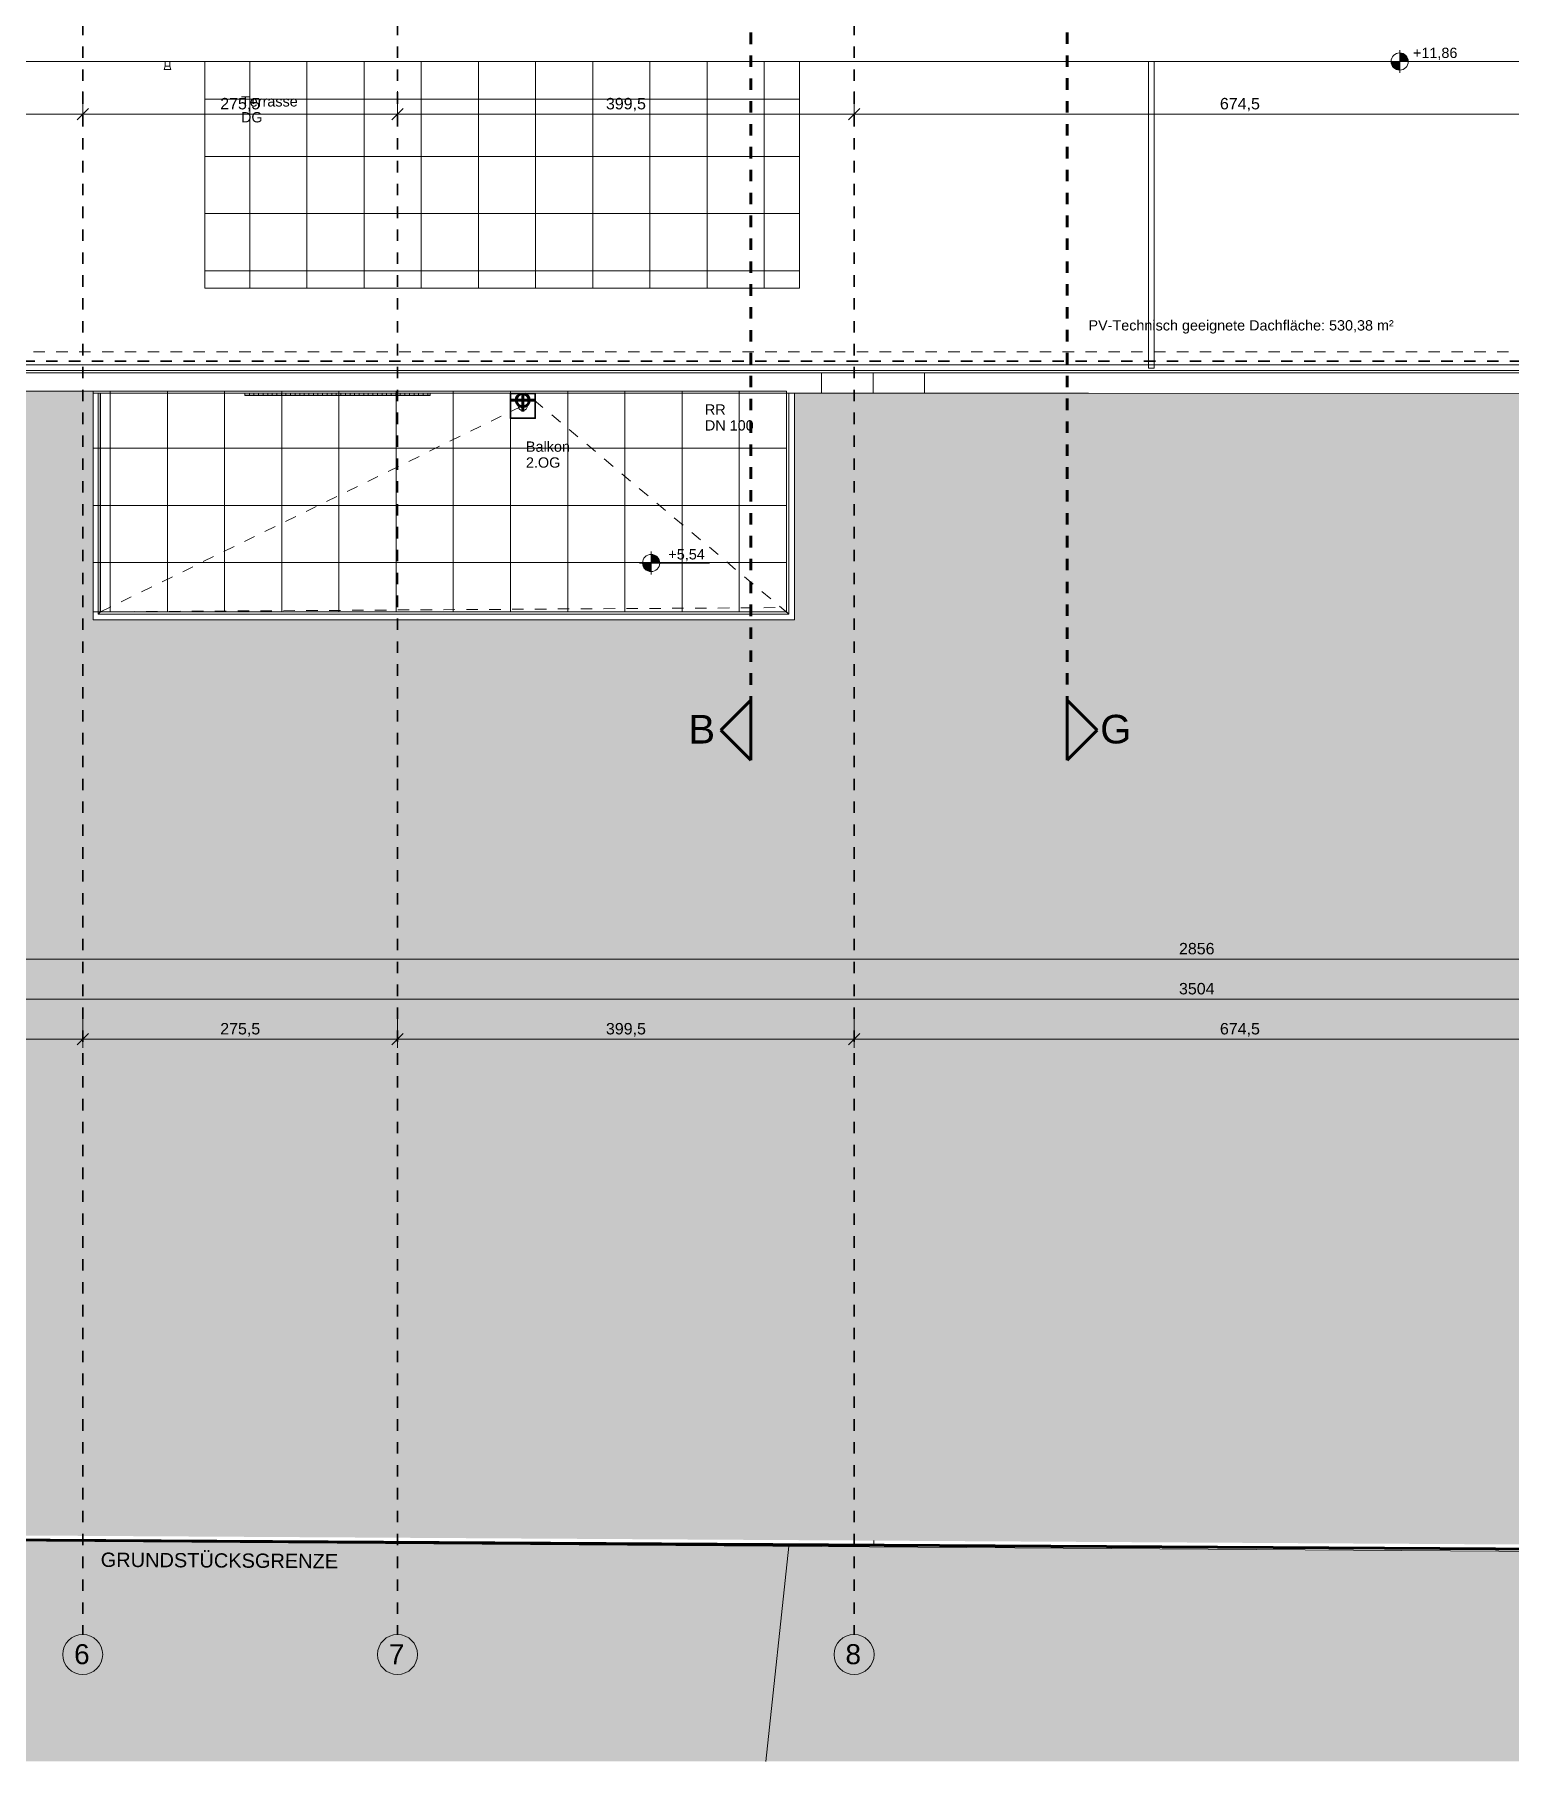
# Model space of a CAD drawing. Header units: metres. Extents: x 3.3 to 48.5, y 58.8 to 100.4.
# Drawn here: x 15 to 27.91, y 58.84 to 73.93 of the extents above; entities that cross this region are included whole.
import ezdxf

# ---------------------------------------------------------------- set-up
doc = ezdxf.new("R2010")
doc.units = ezdxf.units.M
for name, pattern in [('Achse', [0.009, 0.005, -0.002, 0, -0.002]), ('Strich Punkt Mittel', [0.015875, 0.00635, -0.004763, 0, -0.004763]), ('Verdeckt', [0.003, 0.002, -0.001])]:
    doc.linetypes.add(name, pattern=pattern)
for name, color, linetype, lineweight in [('A-DETL-GENF_', 92, 'Continuous', 13), ('A-FLOR-HRAL', 11, 'Continuous', 5), ('A_2D', 7, 'Continuous', 5), ('A_Bemassung-50_', 4, 'Continuous', 9), ('A_Bemassung_', 4, 'Continuous', 9), ('A_Beschriftung_', 7, 'Continuous', 9), ('A_Decken', 8, 'Continuous', 13), ('A_Gelaender', 7, 'Continuous', 13), ('A_Grundstuecksgrenze', 5, 'Continuous', 70), ('A_Raeume', 7, 'Continuous', 13), ('A_Raster_', 1, 'Continuous', 9), ('A_Waende', 7, 'Continuous', 13), ('G-ANNO-DIMS_', 111, 'Continuous', 9), ('G-ANNO-SYMB_', 111, 'Continuous', 9), ('HT_E-Gesamt', 2, 'Continuous', 13), ('M-EQPM', 50, 'Continuous', 5), ('P-PIPE', 3, 'Continuous', 5), ('P-PIPE-CNTR', 3, 'Continuous', 5), ('Text', 250, 'Continuous', 9)]:
    doc.layers.add(name, color=color, linetype=linetype, lineweight=lineweight)
doc.styles.add('Arial', font='arial.ttf', dxfattribs={"height": 0.175})
doc.styles.add('Arial_1', font='arial.ttf', dxfattribs={"height": 0.09})
doc.styles.add('Arial_3', font='arial.ttf', dxfattribs={"height": 0.1})
doc.styles.add('Arial_5', font='arial.ttf', dxfattribs={"height": 0.125})
doc.styles.add('Arial_6', font='arial.ttf', dxfattribs={"height": 0.25})
doc.dimstyles.new('WGA-Bemaßung', dxfattribs={"dimscale": 0.3048, "dimtxt": 0.102026, "dimasz": 0.328084, "dimexe": 0.246063, "dimexo": 0.0625, "dimgap": 0.04101, "dimtad": 1, "dimdec": 1, "dimlfac": 100, "dimrnd": 0.5, "dimdsep": 46, "dimtxsty": 'Arial_3', "dimblk1": 'OBLIQUE', "dimblk2": 'OBLIQUE', "dimsah": 1, "dimcen": 0.09, "dimdle": 0.246063, "dimazin": 2, "dimtfac": 1, "dimtdec": 4, "dimtix": 1, "dimtmove": 0, "dimatfit": 3, "dimfxl": 0.656168, "dimfxlon": 1, "dimtvp": 1, "dimtolj": 1, "dimtzin": 0, "dimarcsym": 2})

# ---------------------------------------------------------------- blocks, each defined once
blk = doc.blocks.new('Geländer - Geländer-3409891-263_PP_DDS_BT1')
at = {"layer": 'A_Gelaender', "lineweight": 5}
for p, q in [((15.578, 68.888), (15.578, 70.798)), ((21.578, 70.798), (21.578, 68.888)), ((15.558, 68.868), (15.578, 68.888)), ((21.578, 68.888), (15.578, 68.888)), ((21.598, 68.868), (21.578, 68.888))]:
    blk.add_line(p, q, dxfattribs=at)
blk = doc.blocks.new('Typ des oberen Holms - Oberer Geländerholm_Innen_-3409900-263_PP_DDS_BT1')
at = {"layer": 'A_Gelaender', "lineweight": 5}
for p, q in [((15.558, 70.798), (15.558, 68.868)), ((21.598, 68.868), (21.598, 70.798)), ((21.648, 70.798), (21.648, 70.797)), ((15.558, 68.868), (21.598, 68.868))]:
    blk.add_line(p, q, dxfattribs=at)
blk = doc.blocks.new('Typ des oberen Holms - Oberer Geländerholm_Innen_-V2-263_PP_DDS_BT1')
at = {"layer": 'A_Gelaender', "lineweight": 5}
for p, q in [((15.558, 70.798), (15.558, 68.868)), ((21.598, 68.868), (21.598, 70.798)), ((21.648, 70.797), (21.648, 70.798)), ((15.558, 68.868), (21.598, 68.868))]:
    blk.add_line(p, q, dxfattribs=at)
blk = doc.blocks.new('Typ des oberen Holms - Oberer Geländerholm_Innen_-3410094-263_PP_DDS_BT1')
at = {"layer": 'A_Gelaender', "lineweight": 5}
for p, q in [((42.483, 70.998), (7.843, 70.998)), ((7.893, 71.048), (42.433, 71.048))]:
    blk.add_line(p, q, dxfattribs=at)
blk = doc.blocks.new('Typ des oberen Holms - Oberer Geländerholm_Innen_-V4-263_PP_DDS_BT1')
at = {"layer": 'A_Gelaender', "lineweight": 5}
for p, q in [((42.483, 70.998), (7.843, 70.998)), ((42.433, 71.048), (7.893, 71.048))]:
    blk.add_line(p, q, dxfattribs=at)
blk = doc.blocks.new('Typ des oberen Holms - Oberer Geländerholm_Innen_-3757508-263_PP_DDS_BT1')
at = {"layer": 'A_Gelaender', "lineweight": 5}
for p, q in [((24.743, 71.018), (24.743, 73.698)), ((24.793, 73.698), (24.793, 71.018)), ((24.793, 71.018), (24.743, 71.018))]:
    blk.add_line(p, q, dxfattribs=at)
blk = doc.blocks.new('Typ des oberen Holms - Oberer Geländerholm_Innen_-V10-263_PP_DDS_BT1')
at = {"layer": 'A_Gelaender', "lineweight": 5}
for p, q in [((24.743, 73.698), (24.743, 71.018)), ((24.793, 73.698), (24.793, 71.018)), ((24.793, 71.018), (24.743, 71.018))]:
    blk.add_line(p, q, dxfattribs=at)
blk = doc.blocks.new('Basiswand _ Attika_BLE_0340_0100 - ___-7444911-263_PP_DDS_BT1')
at = {"layer": 'A_Waende'}
blk.add_line((39.483, 73.698), (10.843, 73.698), dxfattribs=at)
blk = doc.blocks.new('HLS_Rigol - 20x8cm-V21-263_PP_DDS_BT1')
at = {"layer": 'M-EQPM'}
h = blk.add_hatch(dxfattribs=at)
h.set_pattern_fill('FP_22', color=256, style=0, pattern_type=2)
h.set_pattern_definition([(270, (0, 0.6096), (0.04, 0), [])])
h.paths.add_polyline_path([(0.884, -0.095), (1.62, -0.095), (1.62, -0.08), (0, -0.08), (0, -0.095), (0.707, -0.095)])
for p, q in [((0, -0.095), (0, -0.08)), ((0, -0.095), (1.62, -0.095)), ((0, -0.1), (0, -0.097)), ((0, -0.097), (1.62, -0.097)), ((0, -0.1), (1.62, -0.1)), ((0, -0.1), (1.62, -0.1)), ((1.62, -0.08), (1.62, -0.095)), ((1.62, -0.097), (1.62, -0.1))]:
    blk.add_line(p, q, dxfattribs=at)
blk = doc.blocks.new('Kemperventil - Standard-V34-263_PP_DDS_BT1')
at = {"layer": 'HT_E-Gesamt'}
for p, q in [((0.095, 0.19), (0.105, 0.16)), ((0.125, 0.19), (0.095, 0.19)), ((0.105, 0.16), (0.105, 0.12)), ((0.125, 0.16), (0.105, 0.16)), ((0.155, 0.19), (0.125, 0.19)), ((0.145, 0.16), (0.125, 0.16)), ((0.145, 0.16), (0.155, 0.19)), ((0.145, 0.12), (0.145, 0.16))]:
    blk.add_line(p, q, dxfattribs=at)
blk = doc.blocks.new('HLS_Wasserfangkasten - HLS_Wasserfangkasten-V35-263_PP_DDS_BT1')
at = {"layer": 'M-EQPM'}
for p, q in [((-0.11, 0.11), (-0.11, -0.11)), ((-0.105, -0.105), (-0.105, 0.105)), ((-0.105, 0.105), (0.105, 0.105)), ((0.105, 0.105), (0.105, -0.105)), ((0.11, -0.11), (0.11, 0.11)), ((-0.11, -0.11), (0.11, -0.11)), ((0.105, -0.105), (-0.105, -0.105))]:
    blk.add_line(p, q, dxfattribs=at)
for start, end in [(167.3567, 180), (180, 360), (360, 12.6433)]:
    blk.add_arc((0, 0), 0.04, start, end, dxfattribs=at)
blk = doc.blocks.new('Allg_Notueberlauf_rechteckig1 - Allg_Notueberlauf_rechteckig 100x600-V43-263_PP_DDS_BT1')
at = {"layer": 'A-DETL-GENF_'}
blk.add_line((22.334, 70.978), (22.334, 70.797), dxfattribs=at)
blk = doc.blocks.new('Family - ___-3180367-263_PP_DDS_BT1')
at = {"layer": 'A_Grundstuecksgrenze'}
blk.add_line((3.628, 60.842), (34.721, 60.655), dxfattribs=at)
blk = doc.blocks.new('Raster - BS_Achse-112124-263_PP_DDS_BT1')
at = {"layer": 'A_Beschriftung_'}
blk.add_circle((0, 0), 0.0035, dxfattribs=at)
blk = doc.blocks.new('Höhenkoten - 018-55641-263_PP_DDS_BT1')
at = {"layer": 'G-ANNO-DIMS_'}
h = blk.add_hatch(color=256, dxfattribs=at)
edge = h.paths.add_edge_path()
edge.add_line((0, 0), (0, -0.0015))
edge.add_arc((0, 0), 0.0015, 180, 270, ccw=False)
edge.add_line((-0.0015, 0), (0, 0))
h = blk.add_hatch(color=256, dxfattribs=at)
edge = h.paths.add_edge_path()
edge.add_line((0, 0), (0, 0.0015))
edge.add_arc((0, 0), 0.0015, 0, 90, ccw=False)
edge.add_line((0.0015, 0), (0, 0))
for p, q in [((-0.002, 0), (0.01024, 0)), ((0, 0), (0, 0.002)), ((0, 0), (0, -0.002))]:
    blk.add_line(p, q, dxfattribs=at)
blk.add_circle((0, 0), 0.0015, dxfattribs=at)
blk = doc.blocks.new('DIMBLOCK4-263_PP_DDS_BT1')
at = {"layer": 'A_Bemassung-50_', "transparency": 16777216}
for p, q in [((7.643, 65.502), (7.643, 65.702)), ((42.683, 65.502), (42.683, 65.702)), ((7.568, 65.502), (42.758, 65.502)), ((7.643, 65.502), (7.643, 65.427)), ((42.683, 65.502), (42.683, 65.427))]:
    blk.add_line(p, q, dxfattribs=at)
at = {"layer": 'A_Bemassung-50_', "lineweight": 35, "transparency": 16777216}
for p, q in [((7.643, 65.502), (7.693, 65.552)), ((42.683, 65.502), (42.733, 65.552)), ((7.643, 65.502), (7.593, 65.452)), ((42.683, 65.502), (42.633, 65.452))]:
    blk.add_line(p, q, dxfattribs=at)
at = {"layer": 'A_Bemassung-50_', "color": 0, "transparency": 16777216, "insert": (25.009, 65.644), "char_height": 0.1, "width": 0.36918, "attachment_point": 1, "line_spacing_factor": 0.941778, "style": 'Arial_3'}
blk.add_mtext('3504', dxfattribs=at)
blk = doc.blocks.new('_Oblique')
at = {"color": 0, "linetype": 'ByBlock', "lineweight": -2}
blk.add_line((-0.5, -0.5), (0.5, 0.5), dxfattribs=at)
blk = doc.blocks.new('DIMBLOCK22-263_PP_DDS_BT1')
at = {"layer": 'A_Bemassung-50_', "transparency": 16777216}
for p, q in [((10.883, 65.852), (10.883, 66.052)), ((39.443, 65.852), (39.443, 66.052)), ((10.883, 65.852), (39.443, 65.852)), ((10.883, 65.852), (10.883, 65.777)), ((39.443, 65.852), (39.443, 65.777))]:
    blk.add_line(p, q, dxfattribs=at)
at = {"layer": 'A_Bemassung-50_', "lineweight": 35, "transparency": 16777216}
for p, q in [((10.883, 65.852), (10.833, 65.802)), ((10.883, 65.852), (10.933, 65.902)), ((39.443, 65.852), (39.393, 65.802)), ((39.443, 65.852), (39.493, 65.902))]:
    blk.add_line(p, q, dxfattribs=at)
at = {"layer": 'A_Bemassung-50_', "color": 0, "transparency": 16777216, "insert": (25.009, 65.994), "char_height": 0.1, "width": 0.36918, "attachment_point": 1, "line_spacing_factor": 0.941778, "style": 'Arial_3'}
blk.add_mtext('2856', dxfattribs=at)
blk = doc.blocks.new('DIMBLOCK24-263_PP_DDS_BT1')
at = {"layer": 'A_Bemassung-50_', "transparency": 16777216}
for p, q in [((7.923, 73.238), (7.923, 73.438)), ((15.423, 73.238), (15.423, 73.438)), ((7.848, 73.238), (15.423, 73.238)), ((7.923, 73.238), (7.923, 73.163)), ((15.423, 73.238), (15.423, 73.163))]:
    blk.add_line(p, q, dxfattribs=at)
at = {"layer": 'A_Bemassung-50_', "lineweight": 35, "transparency": 16777216}
for p, q in [((7.923, 73.238), (7.873, 73.188)), ((7.923, 73.238), (7.973, 73.288)), ((15.423, 73.238), (15.373, 73.188)), ((15.423, 73.238), (15.473, 73.288))]:
    blk.add_line(p, q, dxfattribs=at)
at = {"layer": 'A_Bemassung-50_', "color": 0, "transparency": 16777216, "insert": (11.557, 73.38), "char_height": 0.1, "width": 0.27688, "attachment_point": 1, "line_spacing_factor": 0.941778, "style": 'Arial_3'}
blk.add_mtext('750', dxfattribs=at)
blk = doc.blocks.new('DIMBLOCK25-263_PP_DDS_BT1')
at = {"layer": 'A_Bemassung-50_', "transparency": 16777216}
for p, q in [((15.423, 73.238), (15.423, 73.438)), ((18.175, 73.238), (18.175, 73.438)), ((15.423, 73.238), (18.175, 73.238)), ((15.423, 73.238), (15.423, 73.163)), ((18.175, 73.238), (18.175, 73.163))]:
    blk.add_line(p, q, dxfattribs=at)
at = {"layer": 'A_Bemassung-50_', "lineweight": 35, "transparency": 16777216}
for p, q in [((15.423, 73.238), (15.373, 73.188)), ((15.423, 73.238), (15.473, 73.288)), ((18.175, 73.238), (18.125, 73.188)), ((18.175, 73.238), (18.225, 73.288))]:
    blk.add_line(p, q, dxfattribs=at)
at = {"layer": 'A_Bemassung-50_', "color": 0, "transparency": 16777216, "insert": (16.625, 73.38), "char_height": 0.1, "width": 0.41627, "attachment_point": 1, "line_spacing_factor": 0.941778, "style": 'Arial_3'}
blk.add_mtext('275,5', dxfattribs=at)
blk = doc.blocks.new('DIMBLOCK26-263_PP_DDS_BT1')
at = {"layer": 'A_Bemassung-50_', "transparency": 16777216}
for p, q in [((18.175, 73.238), (18.175, 73.438)), ((22.168, 73.238), (22.168, 73.438)), ((18.175, 73.238), (22.168, 73.238)), ((18.175, 73.238), (18.175, 73.163)), ((22.168, 73.238), (22.168, 73.163))]:
    blk.add_line(p, q, dxfattribs=at)
at = {"layer": 'A_Bemassung-50_', "lineweight": 35, "transparency": 16777216}
for p, q in [((18.175, 73.238), (18.125, 73.188)), ((18.175, 73.238), (18.225, 73.288)), ((22.168, 73.238), (22.118, 73.188)), ((22.168, 73.238), (22.218, 73.288))]:
    blk.add_line(p, q, dxfattribs=at)
at = {"layer": 'A_Bemassung-50_', "color": 0, "transparency": 16777216, "insert": (19.998, 73.38), "char_height": 0.1, "width": 0.41627, "attachment_point": 1, "line_spacing_factor": 0.941778, "style": 'Arial_3'}
blk.add_mtext('399,5', dxfattribs=at)
blk = doc.blocks.new('DIMBLOCK27-263_PP_DDS_BT1')
at = {"layer": 'A_Bemassung-50_', "transparency": 16777216}
for p, q in [((22.168, 73.238), (22.168, 73.438)), ((28.913, 73.238), (28.913, 73.438)), ((22.168, 73.238), (28.913, 73.238)), ((22.168, 73.238), (22.168, 73.163)), ((28.913, 73.238), (28.913, 73.163))]:
    blk.add_line(p, q, dxfattribs=at)
at = {"layer": 'A_Bemassung-50_', "lineweight": 35, "transparency": 16777216}
for p, q in [((22.168, 73.238), (22.118, 73.188)), ((22.168, 73.238), (22.218, 73.288)), ((28.913, 73.238), (28.863, 73.188)), ((28.913, 73.238), (28.963, 73.288))]:
    blk.add_line(p, q, dxfattribs=at)
at = {"layer": 'A_Bemassung-50_', "color": 0, "transparency": 16777216, "insert": (25.367, 73.38), "char_height": 0.1, "width": 0.41627, "attachment_point": 1, "line_spacing_factor": 0.941778, "style": 'Arial_3'}
blk.add_mtext('674,5', dxfattribs=at)
blk = doc.blocks.new('Schnitt - 100_Gebaeudeschnitt-1261489-263_PP_DDS_BT1')
at = {"layer": 'G-ANNO-SYMB_'}
blk.add_hatch(color=256, dxfattribs=at).paths.add_polyline_path([(-0.00829, 0), (-0.00305, 0.00525), (0.0022, 0)])
at = {"layer": 'G-ANNO-SYMB_', "lineweight": 70}
for p, q in [((-0.00305, 0.00525), (-0.00829, 0)), ((0.0022, 0), (-0.00305, 0.00525)), ((-0.00829, 0), (0.0022, 0))]:
    blk.add_line(p, q, dxfattribs=at)
blk = doc.blocks.new('Schnitt - 100_Gebaeudeschnitt-1262219-263_PP_DDS_BT1')
at = {"layer": 'G-ANNO-SYMB_'}
blk.add_hatch(color=256, dxfattribs=at).paths.add_polyline_path([(-0.00829, 0), (-0.00305, 0.00525), (0.0022, 0)])
at = {"layer": 'G-ANNO-SYMB_', "lineweight": 70}
for p, q in [((-0.00305, 0.00525), (-0.00829, 0)), ((0.0022, 0), (-0.00305, 0.00525)), ((-0.00829, 0), (0.0022, 0))]:
    blk.add_line(p, q, dxfattribs=at)
blk = doc.blocks.new('DIMBLOCK40-263_PP_DDS_BT1')
at = {"layer": 'A_Bemassung-50_', "transparency": 16777216}
for p, q in [((7.923, 65.152), (7.923, 65.352)), ((15.423, 65.152), (15.423, 65.352)), ((7.923, 65.152), (15.423, 65.152)), ((7.923, 65.152), (7.923, 65.077)), ((15.423, 65.152), (15.423, 65.077))]:
    blk.add_line(p, q, dxfattribs=at)
at = {"layer": 'A_Bemassung-50_', "lineweight": 35, "transparency": 16777216}
for p, q in [((7.923, 65.152), (7.873, 65.102)), ((7.923, 65.152), (7.973, 65.202)), ((15.423, 65.152), (15.373, 65.102)), ((15.423, 65.152), (15.473, 65.202))]:
    blk.add_line(p, q, dxfattribs=at)
at = {"layer": 'A_Bemassung-50_', "color": 0, "transparency": 16777216, "insert": (11.557, 65.294), "char_height": 0.1, "width": 0.27688, "attachment_point": 1, "line_spacing_factor": 0.941778, "style": 'Arial_3'}
blk.add_mtext('750', dxfattribs=at)
blk = doc.blocks.new('DIMBLOCK41-263_PP_DDS_BT1')
at = {"layer": 'A_Bemassung-50_', "transparency": 16777216}
for p, q in [((15.423, 65.152), (15.423, 65.352)), ((18.175, 65.152), (18.175, 65.352)), ((15.423, 65.152), (18.175, 65.152)), ((15.423, 65.152), (15.423, 65.077)), ((18.175, 65.152), (18.175, 65.077))]:
    blk.add_line(p, q, dxfattribs=at)
at = {"layer": 'A_Bemassung-50_', "lineweight": 35, "transparency": 16777216}
for p, q in [((15.423, 65.152), (15.373, 65.102)), ((15.423, 65.152), (15.473, 65.202)), ((18.175, 65.152), (18.125, 65.102)), ((18.175, 65.152), (18.225, 65.202))]:
    blk.add_line(p, q, dxfattribs=at)
at = {"layer": 'A_Bemassung-50_', "color": 0, "transparency": 16777216, "insert": (16.625, 65.294), "char_height": 0.1, "width": 0.41627, "attachment_point": 1, "line_spacing_factor": 0.941778, "style": 'Arial_3'}
blk.add_mtext('275,5', dxfattribs=at)
blk = doc.blocks.new('DIMBLOCK42-263_PP_DDS_BT1')
at = {"layer": 'A_Bemassung-50_', "transparency": 16777216}
for p, q in [((18.175, 65.152), (18.175, 65.352)), ((22.168, 65.152), (22.168, 65.352)), ((18.175, 65.152), (22.168, 65.152)), ((18.175, 65.152), (18.175, 65.077)), ((22.168, 65.152), (22.168, 65.077))]:
    blk.add_line(p, q, dxfattribs=at)
at = {"layer": 'A_Bemassung-50_', "lineweight": 35, "transparency": 16777216}
for p, q in [((18.175, 65.152), (18.125, 65.102)), ((18.175, 65.152), (18.225, 65.202)), ((22.168, 65.152), (22.118, 65.102)), ((22.168, 65.152), (22.218, 65.202))]:
    blk.add_line(p, q, dxfattribs=at)
at = {"layer": 'A_Bemassung-50_', "color": 0, "transparency": 16777216, "insert": (19.998, 65.294), "char_height": 0.1, "width": 0.41627, "attachment_point": 1, "line_spacing_factor": 0.941778, "style": 'Arial_3'}
blk.add_mtext('399,5', dxfattribs=at)
blk = doc.blocks.new('DIMBLOCK43-263_PP_DDS_BT1')
at = {"layer": 'A_Bemassung-50_', "transparency": 16777216}
for p, q in [((22.168, 65.152), (22.168, 65.352)), ((28.913, 65.152), (28.913, 65.352)), ((22.168, 65.152), (28.913, 65.152)), ((22.168, 65.152), (22.168, 65.077)), ((28.913, 65.152), (28.913, 65.077))]:
    blk.add_line(p, q, dxfattribs=at)
at = {"layer": 'A_Bemassung-50_', "lineweight": 35, "transparency": 16777216}
for p, q in [((22.168, 65.152), (22.118, 65.102)), ((22.168, 65.152), (22.218, 65.202)), ((28.913, 65.152), (28.863, 65.102)), ((28.913, 65.152), (28.963, 65.202))]:
    blk.add_line(p, q, dxfattribs=at)
at = {"layer": 'A_Bemassung-50_', "color": 0, "transparency": 16777216, "insert": (25.367, 65.294), "char_height": 0.1, "width": 0.41627, "attachment_point": 1, "line_spacing_factor": 0.941778, "style": 'Arial_3'}
blk.add_mtext('674,5', dxfattribs=at)

msp = doc.modelspace()

# ---------------------------------------------------------------- hatches: boundary and pattern name
at = {"layer": 'A-DETL-GENF_'}
h = msp.add_hatch(color=7, dxfattribs=at)
h.paths.add_polyline_path([(34.721, 60.695), (48.5147, 60.9742), (48.5147, 89.3718), (26.922, 90.2112), (3.2658, 93.9965), (3.2658, 60.8843), (3.9728, 60.8797), (34.7182, 60.695)])
h.paths.add_polyline_path([(45.7835, 66.2829), (45.7835, 66.2829), (45.7971, 66.2829)])
h.paths.add_polyline_path([(7.7127, 68.818), (7.6627, 68.818), (7.6627, 82.3889), (5.6628, 82.387), (5.6627, 82.388), (5.6627, 87.528), (7.6427, 87.528), (7.6427, 88.018), (22.2377, 88.018), (22.2377, 88.998), (25.5977, 88.998), (25.5977, 88.018), (42.6827, 88.018), (42.6827, 87.528), (44.6627, 87.528), (44.6627, 82.388), (42.6627, 82.388), (42.6627, 70.798), (42.3177, 70.798), (42.3177, 68.818), (36.1777, 68.818), (36.1777, 70.8006), (28.7649, 70.8006), (28.7649, 70.578), (28.5449, 70.578), (28.5449, 70.8004), (21.6481, 70.7965), (21.6481, 68.818), (15.5127, 68.818), (15.5127, 70.8167), (11.8027, 70.8167), (11.8027, 68.818), (8.9219, 68.818)])
at = {"layer": 'A-DETL-GENF_', "lineweight": 5}
h = msp.add_hatch(dxfattribs=at)
h.set_pattern_fill('FP_24', color=252, style=0, pattern_type=2)
h.set_pattern_definition([(90, (-1.337, 1.318), (-0.5, 0), []), (180, (-1.337, 1.318), (-1e-16, -0.5), [])])
h.paths.add_polyline_path([(39.3639, 68.888), (42.2477, 68.888), (42.2477, 70.818), (36.2477, 70.818), (36.2477, 68.888), (38.7462, 68.888)])
h.paths.add_polyline_path([(11.3965, 68.888), (11.7327, 68.888), (11.7327, 70.818), (7.7327, 70.818), (7.7327, 68.888), (11.0429, 68.888)])
h.paths.add_polyline_path([(15.6385, 68.888), (21.5781, 68.888), (21.5781, 70.818), (15.5127, 70.818), (15.5127, 68.888), (15.5752, 68.888)])
h.paths.add_polyline_path([(42.6827, 82.458), (44.5927, 82.458), (44.5927, 87.458), (42.6627, 87.458), (42.6627, 82.458)])
h.paths.add_polyline_path([(7.4427, 82.458), (7.6627, 82.458), (7.6627, 87.458), (5.7327, 87.458), (5.7327, 82.458), (6.2599, 82.458)])
h.paths.add_polyline_path([(25.36, 88.018), (25.4177, 88.018), (25.4177, 88.818), (22.4177, 88.818), (22.4177, 88.018), (25.1832, 88.018)])
h = msp.add_hatch(dxfattribs=at)
h.set_pattern_fill('FP_23', color=252, style=0, pattern_type=2)
h.set_pattern_definition([(90, (-0.11733, 0.368), (-0.5, 0), []), (180, (-0.11733, 0.368), (-1e-16, -0.5), [])])
h.paths.add_polyline_path([(16.6991, 71.718), (21.6909, 71.718), (21.6909, 73.698), (16.4909, 73.698), (16.4909, 71.718)])
h.paths.add_polyline_path([(34.3744, 71.718), (34.9382, 71.718), (34.9382, 73.698), (29.7382, 73.698), (29.7382, 71.718), (33.6674, 71.718)])
h.paths.add_polyline_path([(10.3359, 78.667), (10.8427, 78.667), (10.8427, 83.868), (8.8827, 83.868), (8.8827, 78.667), (9.5279, 78.667)])
h.paths.add_polyline_path([(39.4827, 79.143), (41.4427, 79.143), (41.4427, 84.3537), (39.4827, 84.3537), (39.4827, 79.318)])
h.paths.add_polyline_path([(22.5319, 85.456), (27.9077, 85.456), (27.9077, 87.488), (22.4177, 87.488), (22.4177, 85.456)])
h.paths.add_polyline_path([(22.4377, 86.888), (22.4377, 87.088), (22.6377, 87.088), (22.4627, 87.063), (22.4422, 86.9194)])
at = {"layer": 'A-DETL-GENF_'}
msp.add_hatch(color=253, dxfattribs=at).paths.add_polyline_path([(17.4061, 58.8389), (34.9031, 58.8389), (34.9031, 60.6296), (3.2658, 60.8443), (3.2658, 58.8389), (14.578, 58.8389)])

# ---------------------------------------------------------------- linework, layer by layer
at = {"layer": 'A_2D', "lineweight": 13}
for p, q in [((16.4909, 73.698), (16.4909, 71.718)), ((21.6909, 73.698), (16.4909, 73.698)), ((21.6909, 71.718), (21.6909, 73.698)), ((16.4909, 71.718), (21.6909, 71.718)), ((15.5127, 70.818), (15.5127, 68.888)), ((21.5781, 70.818), (15.5127, 70.818)), ((21.5781, 68.888), (21.5781, 70.818)), ((15.5127, 68.888), (21.5781, 68.888)), ((34.9031, 60.6296), (3.2658, 60.8443))]:
    msp.add_line(p, q, dxfattribs=at)
at = {"layer": 'A_2D', "linetype": 'Verdeckt', "lineweight": 13}
msp.add_line((42.2913, 71.1618), (8.0563, 71.1618), dxfattribs=at)
at = {"layer": 'A_2D'}
for p, q in [((15.5127, 70.8167), (11.8027, 70.8167)), ((15.5127, 68.8976), (15.5127, 70.8167)), ((28.5449, 70.8004), (21.6481, 70.7965)), ((21.6481, 70.7965), (21.6481, 68.818)), ((15.5127, 68.818), (15.5127, 68.8976)), ((21.6481, 68.818), (15.5127, 68.818))]:
    msp.add_line(p, q, dxfattribs=at)
at = {"layer": 'A_2D', "linetype": 'Verdeckt'}
for p, q in [((15.5777, 68.888), (19.3707, 70.7383)), ((19.3707, 70.7383), (21.5981, 68.868))]:
    msp.add_line(p, q, dxfattribs=at)
at = {"layer": 'A_2D', "lineweight": 18}
msp.add_line((21.3953, 58.8389), (21.5964, 60.7199), dxfattribs=at)
at = {"layer": 'A_Decken'}
for p, q in [((16.4909, 71.718), (16.4909, 73.698)), ((21.6909, 73.698), (21.6909, 71.718)), ((21.6909, 71.718), (16.4909, 71.718)), ((42.5027, 70.978), (7.8227, 70.978)), ((15.5752, 70.798), (15.5752, 68.888)), ((21.5781, 68.888), (21.5781, 70.798)), ((22.0727, 70.7968), (22.0727, 70.798)), ((16.8402, 70.781), (16.8402, 70.783)), ((18.4602, 70.783), (18.4602, 70.781)), ((15.5752, 68.888), (21.5781, 68.888)), ((3.6279, 60.8418), (22.3397, 60.7294))]:
    msp.add_line(p, q, dxfattribs=at)
at = {"layer": 'A_Raeume', "color": 8, "linetype": 'Verdeckt'}
for p, q in [((15.5777, 70.798), (15.5777, 68.888)), ((21.5781, 68.9251), (21.5781, 70.798)), ((22.0727, 70.7968), (22.0727, 70.798)), ((15.5777, 68.888), (21.5781, 68.9251)), ((3.6279, 60.8418), (34.7209, 60.655))]:
    msp.add_line(p, q, dxfattribs=at)
at = {"layer": 'A_Raster_', "linetype": 'Strich Punkt Mittel', "lineweight": 35}
for p, q in [((15.4227, 94.2296), (15.4227, 59.9489)), ((18.1752, 94.2296), (18.1752, 59.9489)), ((22.1677, 94.2296), (22.1677, 59.9489)), ((4.7026, 71.078), (48.1518, 71.078))]:
    msp.add_line(p, q, dxfattribs=at)
at = {"layer": 'A_Waende'}
for p, q in [((21.8843, 70.798), (21.8843, 70.978)), ((22.7843, 70.978), (22.7843, 70.798)), ((24.219, 70.798), (15.5127, 70.798)), ((22.3399, 60.7694), (22.3397, 60.7294)), ((35.0481, 60.653), (22.3397, 60.7294))]:
    msp.add_line(p, q, dxfattribs=at)
at = {"layer": 'G-ANNO-SYMB_', "linetype": 'Achse', "lineweight": 70}
for p, q in [((21.2652, 91.5512), (21.2652, 68.0052)), ((24.0321, 91.5516), (24.0321, 68.006))]:
    msp.add_line(p, q, dxfattribs=at)
at = {"layer": 'P-PIPE', "color": 150, "lineweight": 100}
for start, end in [(106.41097, 180), (180, 270), (270, 0), (0, 73.58903)]:
    msp.add_arc((19.2707, 70.7383), 0.0571, start, end, dxfattribs=at)
at = {"layer": 'P-PIPE-CNTR', "color": 150, "lineweight": 100}
for p, q in [((19.1707, 70.7383), (19.3707, 70.7383)), ((19.2707, 70.6383), (19.2707, 70.793))]:
    msp.add_line(p, q, dxfattribs=at)

# ---------------------------------------------------------------- block references
at = {"layer": 'A-DETL-GENF_'}
msp.add_blockref('Allg_Notueberlauf_rechteckig1 - Allg_Notueberlauf_rechteckig 100x600-V43-263_PP_DDS_BT1', (0, 0), dxfattribs=at)
at = {"layer": 'A-FLOR-HRAL'}
msp.add_blockref('Geländer - Geländer-3409891-263_PP_DDS_BT1', (0, 0), dxfattribs=at)
at = {"layer": 'A_Beschriftung_', "xscale": 49.99999999999998, "yscale": 49.99999999999998, "zscale": 49.99999999999998, "rotation": 180}
for p in [(15.4227, 59.7739), (18.1752, 59.7739), (22.1677, 59.7739)]:
    msp.add_blockref('Raster - BS_Achse-112124-263_PP_DDS_BT1', p, dxfattribs=at)
at = {"layer": 'A_Gelaender', "lineweight": 5}
for name in ['Typ des oberen Holms - Oberer Geländerholm_Innen_-3410094-263_PP_DDS_BT1', 'Typ des oberen Holms - Oberer Geländerholm_Innen_-V4-263_PP_DDS_BT1', 'Typ des oberen Holms - Oberer Geländerholm_Innen_-3757508-263_PP_DDS_BT1', 'Typ des oberen Holms - Oberer Geländerholm_Innen_-V10-263_PP_DDS_BT1', 'Typ des oberen Holms - Oberer Geländerholm_Innen_-3409900-263_PP_DDS_BT1', 'Typ des oberen Holms - Oberer Geländerholm_Innen_-V2-263_PP_DDS_BT1']:
    msp.add_blockref(name, (0, 0), dxfattribs=at)
at = {"layer": 'A_Grundstuecksgrenze'}
msp.add_blockref('Family - ___-3180367-263_PP_DDS_BT1', (0, 0), dxfattribs=at)
at = {"layer": 'A_Waende'}
msp.add_blockref('Basiswand _ Attika_BLE_0340_0100 - ___-7444911-263_PP_DDS_BT1', (0, 0), dxfattribs=at)
at = {"layer": 'G-ANNO-DIMS_', "xscale": 49.99999999999998, "yscale": 49.99999999999998, "zscale": 49.99999999999998}
for p in [(26.939, 73.698), (20.3929, 69.3146)]:
    msp.add_blockref('Höhenkoten - 018-55641-263_PP_DDS_BT1', p, dxfattribs=at)
at = {"layer": 'G-ANNO-SYMB_', "xscale": 49.99999999999998, "yscale": 49.99999999999998, "zscale": 49.99999999999998, "rotation": 89.99999999999937}
msp.add_blockref('Schnitt - 100_Gebaeudeschnitt-1261489-263_PP_DDS_BT1', (21.2652, 68.0052), dxfattribs=at)
at = {"layer": 'G-ANNO-SYMB_', "extrusion": (0, 0, -1), "xscale": 49.99999999999998, "yscale": 49.99999999999998, "zscale": 49.99999999999998, "rotation": 90.00000000000063}
msp.add_blockref('Schnitt - 100_Gebaeudeschnitt-1262219-263_PP_DDS_BT1', (-24.0321, 68.006), dxfattribs=at)
at = {"layer": 'HT_E-Gesamt', "rotation": 180}
msp.add_blockref('Kemperventil - Standard-V34-263_PP_DDS_BT1', (16.2885, 73.818), dxfattribs=at)
at = {"layer": 'M-EQPM'}
for name, p in [('HLS_Rigol - 20x8cm-V21-263_PP_DDS_BT1', (16.8402, 70.878)), ('HLS_Wasserfangkasten - HLS_Wasserfangkasten-V35-263_PP_DDS_BT1', (19.2707, 70.688))]:
    msp.add_blockref(name, p, dxfattribs=at)

# ---------------------------------------------------------------- texts
at = {"layer": 'A_Beschriftung_', "char_height": 0.175, "width": 0.168354, "attachment_point": 1, "style": 'Arial'}
for s, insert in [('6', (15.3474, 59.8642)), ('7', (18.0999, 59.8642)), ('8', (22.0924, 59.8642))]:
    msp.add_mtext(s, dxfattribs=dict(at, insert=insert))
at = {"layer": 'G-ANNO-DIMS_', "char_height": 0.09, "attachment_point": 1, "line_spacing_factor": 0.941778, "style": 'Arial_1'}
for s, insert, width in [('+11,86', (27.0558, 73.8191), 0.463866), ('+5,54', (20.5445, 69.4357), 0.380128)]:
    msp.add_mtext(s, dxfattribs=dict(at, insert=insert, width=width))
at = {"layer": 'G-ANNO-SYMB_', "char_height": 0.25, "attachment_point": 1, "style": 'Arial_6'}
for s, insert, width in [('B', (20.7193, 67.9867), 0.284599), ('G', (24.32, 67.9875), 0.3327)]:
    msp.add_mtext(s, dxfattribs=dict(at, insert=insert, width=width))
at = {"layer": 'Text', "color": 7, "char_height": 0.09, "attachment_point": 1, "style": 'Arial_1'}
for s, insert, width in [('Terrasse', (16.8068, 73.3949), 0.573207), ('DG', (16.8068, 73.256), 0.224472), ('RR', (20.8635, 70.7015), 0.216456), ('DN 100', (20.8635, 70.5626), 0.509072), ('Balkon', (19.2986, 70.3771), 0.452953), ('2.OG', (19.2986, 70.2382), 0.356751)]:
    msp.add_mtext(s, dxfattribs=dict(at, insert=insert, width=width))
at = {"layer": 'Text', "color": 1, "insert": (24.2176, 71.4372), "char_height": 0.09, "width": 3.138607, "attachment_point": 1, "style": 'Arial_1'}
msp.add_mtext('PV-Technisch geeignete Dachfläche: 530,38 m²', dxfattribs=at)
at = {"layer": 'Text', "color": 5, "insert": (15.5804, 60.6651), "char_height": 0.125, "width": 2.509282, "attachment_point": 1, "rotation": 359.63838, "style": 'Arial_5'}
msp.add_mtext('GRUNDSTÜCKSGRENZE', dxfattribs=at)

# ---------------------------------------------------------------- dimensions: what is measured, and where the dimension line sits
at = {"layer": 'A_Bemassung_'}
for base, p1, p2, override, picture, middle in [((15.4227, 73.238), (7.9227, 73.438), (15.4227, 73.438), {"dimpost": '<>', "dimfxl": 7.5}, 'DIMBLOCK24-263_PP_DDS_BT1', (11.6727, 73.3015)), ((18.1751682485, 73.2379910266), (15.4226682485, 73.4379910266), (18.1751682485, 73.4379910266), {"dimpost": '<>', "dimfxl": 2.7525}, 'DIMBLOCK25-263_PP_DDS_BT1', (16.7989182485, 73.3015483256)), ((22.1676682485, 73.2379910266), (18.1751682485, 73.4379910266), (22.1676682485, 73.4379910266), {"dimpost": '<>', "dimfxl": 3.9925}, 'DIMBLOCK26-263_PP_DDS_BT1', (20.1714182485, 73.3015824321)), ((28.9127, 73.238), (22.1677, 73.438), (28.9127, 73.438), {"dimpost": '<>', "dimfxl": 6.745}, 'DIMBLOCK27-263_PP_DDS_BT1', (25.5402, 73.3015)), ((39.4427, 65.8521), (10.8827, 66.0521), (39.4427, 66.0521), {"dimpost": '<>', "dimfxl": 28.56}, 'DIMBLOCK22-263_PP_DDS_BT1', (25.1627, 65.9156)), ((42.6827, 65.5021), (7.6427, 65.7021), (42.6827, 65.7021), {"dimpost": '<>', "dimfxl": 35.04}, 'DIMBLOCK4-263_PP_DDS_BT1', (25.1627, 65.5657)), ((15.4227, 65.1521), (7.9227, 65.3521), (15.4227, 65.3521), {"dimpost": '<>', "dimfxl": 7.5}, 'DIMBLOCK40-263_PP_DDS_BT1', (11.6727, 65.2156)), ((18.1751682485, 65.1520596636), (15.4226682485, 65.3520596636), (18.1751682485, 65.3520596636), {"dimpost": '<>', "dimfxl": 2.7525}, 'DIMBLOCK41-263_PP_DDS_BT1', (16.7989182485, 65.2156169626)), ((22.1676682485, 65.1520596636), (18.1751682485, 65.3520596636), (22.1676682485, 65.3520596636), {"dimpost": '<>', "dimfxl": 3.9925}, 'DIMBLOCK42-263_PP_DDS_BT1', (20.1714182485, 65.215651069)), ((28.9127, 65.1521), (22.1677, 65.3521), (28.9127, 65.3521), {"dimpost": '<>', "dimfxl": 6.745}, 'DIMBLOCK43-263_PP_DDS_BT1', (25.5402, 65.2156))]:
    dim = msp.add_linear_dim(base=base, p1=p1, p2=p2, dimstyle='WGA-Bemaßung', override=override, dxfattribs=at)
    dim.commit()
    dim.dimension.update_dxf_attribs({"geometry": picture, "text_midpoint": middle})

doc.saveas('drawing.dxf')
